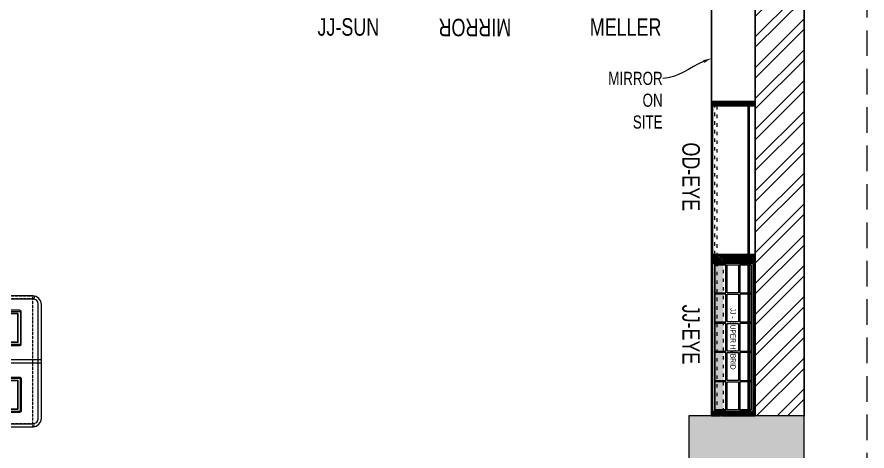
# Model space of a CAD drawing. Header units: feet. Extents: x 2148500 to 2159470, y -6063293 to -6042233.
# Drawn here: x 2154603 to 2159470, y -6054554 to -6052068 of the extents above; entities that cross this region are included whole.
import ezdxf
from ezdxf import colors
from ezdxf.entities.mleader import LeaderData, LeaderLine
from ezdxf.math import Vec2, Vec3

# ---------------------------------------------------------------- set-up
doc = ezdxf.new("R2010")
doc.units = ezdxf.units.FT
doc.header["$LTSCALE"] = 33
doc.header["$MEASUREMENT"] = 0
for name, pattern in [('ACAD_ISO03W100', [30, 12, -18]), ('HIDDEN', [9.525, 6.35, -3.175]), ('HIDDENX2', [0.75, 0.5, -0.25])]:
    doc.linetypes.add(name, pattern=pattern)
for name, color, linetype, lineweight in [('A-COL', 243, 'Continuous', 9), ('beam', 90, 'Continuous', 9), ('column hatch', 5, 'Continuous', 0), ('LENS-DIM', 252, 'Continuous', 5), ('LENS-PARTITION', 21, 'Continuous', 25), ('LENS-TEXT', 31, 'Continuous', 5), ('LENS_TEXT', 31, 'Continuous', 5), ('LK-FF&E FLOOR', 1, 'Continuous', 9), ('LK-FF&E WALL', 1, 'Continuous', 9), ('LN-ELEVATION-1', 81, 'Continuous', 25), ('LN-ELEVATION-2', 103, 'Continuous', 20), ('LN-ELEVATION-3', 125, 'Continuous', 18), ('LN-ELEVATION-4', 145, 'Continuous', 13), ('LN-HATCH', 251, 'Continuous', 0), ('PLANO-TXT', 252, 'Continuous', 5)]:
    doc.layers.add(name, color=color, linetype=linetype, lineweight=lineweight)
doc.layers.add('A-WALL', color=1, linetype='Continuous')
doc.styles.add('LK TXT', font='GILC____.TTF', dxfattribs={"height": 100})
doc.styles.get("Standard").update_dxf_attribs({"font": 'GILC____.TTF'})
pattern_1 = [(45, (4208834.247, 1706614.74), (-4.4901280605, 4.4901280605), [])]
pattern_2 = [(45, (4209134.247, 1706614.74), (-4.4901280605, 4.4901280605), [])]
pattern_3 = [(45, (4210046.375, 1706870.74), (-4.4901280605, 4.4901280605), [])]

# ---------------------------------------------------------------- blocks, each defined once
blk = doc.blocks.new('A$C9ae9df43')
at = {"layer": 'column hatch'}
h = blk.add_hatch(color=8, dxfattribs=at)
h.dxf.hatch_style = 1
h.paths.add_polyline_path([(9208.2, -1424.8), (8548.2, -1424.8), (8548.2, -1764.8), (9208.2, -1764.8)])
h.paths.add_polyline_path([(9208.2, -4764.8), (8548.2, -4764.8), (8548.2, -5104.8), (9208.2, -5104.8)])
h.paths.add_polyline_path([(-481.8, -8144.8), (-1401.8, -8144.8), (-1401.8, -8484.8), (-481.8, -8484.8)])
h.paths.add_polyline_path([(-481.8, -4764.8), (-1401.8, -4764.8), (-1401.8, -5104.8), (-481.8, -5104.8)])
h.paths.add_polyline_path([(-481.8, -1424.8), (-1401.8, -1424.8), (-1401.8, -1764.8), (-481.8, -1764.8)])
h.paths.add_polyline_path([(-691.8, 2155.2), (-1401.8, 2155.2), (-1401.8, 1875.2), (-691.8, 1875.2)])
h.paths.add_polyline_path([(-691.8, -11824.8), (-1401.8, -11824.8), (-1401.8, -12104.8), (-691.8, -12104.8)])
h.paths.add_polyline_path([(4268.2, -11824.8), (3768.2, -11824.8), (3768.2, -12104.8), (4268.2, -12104.8)])
h.paths.add_polyline_path([(9208.2, -11824.8), (8548.2, -11824.8), (8548.2, -12104.8), (9208.2, -12104.8)])
at = {"layer": 'LN-HATCH'}
h = blk.add_hatch(dxfattribs=at)
h.set_pattern_fill('ANSI32', color=256, scale=333, angle=180)
h.set_pattern_definition([(225, (-6061183.86, 5276119.44), (88.2999593, -88.2999593), []), (225, (-6061242.73, 5276119.44), (88.2999593, -88.2999593), [])])
h.paths.add_polyline_path([(2368.2, 7355.2), (-1401.8, 7355.2), (-1401.8, 2155.2), (-1141.8, 2155.2), (-1141.8, 7075.2), (2108.2, 7075.2), (2108.2, 1875.2), (8928.2, 1875.2), (8928.2, 1265.2), (9208.2, 1265.2), (9208.2, 2155.2), (2368.2, 2155.2)])
h.paths.add_polyline_path([(-1141.8, 1875.2), (-1401.8, 1875.2), (-1401.8, -1424.8), (-1141.8, -1424.8)])
h.paths.add_polyline_path([(-1141.8, -1764.8), (-1401.8, -1764.8), (-1401.8, -4764.8), (-1141.8, -4764.8)])
h.paths.add_polyline_path([(-1141.8, -5104.8), (-1401.8, -5104.8), (-1401.8, -8144.8), (-1141.8, -8144.8)])
h.paths.add_polyline_path([(-1141.8, -8484.8), (-1401.8, -8484.8), (-1401.8, -11824.8), (-1141.8, -11824.8)])
h.paths.add_polyline_path([(-1141.8, -12104.8), (-1401.8, -12104.8), (-1401.8, -13484.8), (-1141.8, -13484.8)])
h.paths.add_polyline_path([(9208.2, -8484.8), (8928.2, -8484.8), (8928.2, -11824.8), (9208.2, -11824.8)])
h.paths.add_polyline_path([(9208.2, -5104.8), (8928.2, -5104.8), (8928.2, -8144.8), (9208.2, -8144.8)])
h.paths.add_polyline_path([(9208.2, -1764.8), (8928.2, -1764.8), (8928.2, -4764.8), (9208.2, -4764.8)])
h.paths.add_polyline_path([(9208.2, 965.2), (8928.2, 965.2), (8928.2, -1424.8), (9208.2, -1424.8)])
at = {"layer": 'A-COL'}
blk.add_lwpolyline([(9208.2, -4764.8), (8548.2, -4764.8), (8548.2, -5104.8), (9208.2, -5104.8)], close=True, dxfattribs=at)
at = {"layer": 'A-WALL'}
for p, q in [((8928.2, -4764.8), (8928.2, -1764.8)), ((9208.2, -4764.8), (9208.2, -1764.8))]:
    blk.add_line(p, q, dxfattribs=at)
at = {"layer": 'beam', "linetype": 'HIDDEN', "ltscale": 0.7}
blk.add_line((9568.2, -13484.8), (9568.2, 1875.2), dxfattribs=at)
blk = doc.blocks.new('I-PAD Frame')
at = {"color": 3, "linetype": 'Continuous'}
blk.add_lwpolyline([(357868.7, -232321.1), (358122.7, -232321.1, 0.414214), (358132.7, -232311.1), (358132.7, -232129.1, 0.414214), (358122.7, -232119.1), (357868.7, -232119.1, 0.414214), (357858.7, -232129.1), (357858.7, -232311.1, 0.414214)], format="xyb", close=True, dxfattribs=at)
at = {"color": 3, "linetype": 'Continuous', "lineweight": 25}
blk.add_lwpolyline([(358113.2, -232229.7), (358113.2, -232302.1), (357878.2, -232302.1), (357878.2, -232138.1), (358113.2, -232138.1), (358113.2, -232210.6, 0.327538), (358114.6, -232212.5, -0.733799), (358114.6, -232227.8, 0.327538)], format="xyb", close=True, dxfattribs=at)
blk = doc.blocks.new('Billing Counter 1800')
at = {"color": 5, "linetype": 'HIDDENX2', "ltscale": 0.025}
for p, q in [((-850, -375), (-850, 375)), ((850, -375), (850, 375))]:
    blk.add_line(p, q, dxfattribs=at)
at = {"color": 0, "linetype": 'Continuous'}
for p, q in [((850, 375), (-850, 375)), ((900, -325), (900, 325)), ((-850, -375), (850, -375))]:
    blk.add_line(p, q, dxfattribs=at)
at = {"color": 2, "linetype": 'Continuous'}
blk.add_line((849, -375), (850, -375), dxfattribs=at)
at = {"color": 2, "linetype": 'HIDDENX2', "ltscale": 0.025}
for points in [[(-858, 375), (-437.4, 375), (-437.4, 358), (-858, 358)], [(435.3, 375), (-435.3, 375), (-435.3, 358), (435.3, 358)], [(437.3, 375), (857.9, 375), (857.9, 358), (437.3, 358)], [(-858, -375), (-437.4, -375), (-437.4, -358), (-858, -358)], [(435.3, -375), (-435.3, -375), (-435.3, -358), (435.3, -358)], [(437.3, -375), (857.9, -375), (857.9, -358), (437.3, -358)]]:
    blk.add_lwpolyline(points, close=True, dxfattribs=at)
at = {"color": 5, "linetype": 'Continuous'}
for points in [[(-780.9, 97.3), (-513.9, 97.3), (-513.9, 286.2), (-780.9, 286.2)], [(780.9, 97.3), (513.9, 97.3), (513.9, 286.2), (780.9, 286.2)], [(-780.9, -97.3), (-513.9, -97.3), (-513.9, -286.2), (-780.9, -286.2)], [(780.9, -97.3), (513.9, -97.3), (513.9, -286.2), (780.9, -286.2)]]:
    blk.add_lwpolyline(points, close=True, dxfattribs=at)
at = {"color": 5, "linetype": 'HIDDENX2', "ltscale": 0.025}
blk.add_lwpolyline([(850, 8.5), (-850, 8.5), (-850, -8.5), (850, -8.5)], close=True, dxfattribs=at)
at = {"color": 0, "linetype": 'Continuous'}
for centre, start, end in [((-850, 325), 90, 180), ((850, 325), 0, 90), ((850, -325), 270, 0)]:
    blk.add_arc(centre, 50, start, end, dxfattribs=at)
at = {"layer": 'LN-ELEVATION-2'}
blk.add_line((-900, 325), (-900, -325), dxfattribs=at)
for points in [[(850, 375), (-850, 375, 0.414214), (-900, 325), (-900, -325, 0.414214), (-850, -375), (850, -375, 0.414214), (900, -325), (900, 325, 0.414214)], [(850, 357), (-850, 357, 0.414214), (-882, 325), (-882, -325, 0.414214), (-850, -357), (850, -357, 0.414214), (882, -325), (882, 325, 0.414214)]]:
    blk.add_lwpolyline(points, format="xyb", close=True, dxfattribs=at)
blk.add_lwpolyline([(-900, -8.5), (900, -8.5), (900, 8.5), (-900, 8.5)], close=True, dxfattribs=at)
blk.add_arc((-850, -325), 50, 180, 270, dxfattribs=at)
at = {"color": 2, "linetype": 'Continuous', "xscale": -1, "rotation": 180}
blk.add_blockref('I-PAD Frame', (-358643.2, -232028.4), dxfattribs=at)
at = {"color": 2, "linetype": 'Continuous', "rotation": 180}
blk.add_blockref('I-PAD Frame', (358643.2, -232028.4), dxfattribs=at)
at = {"color": 2, "linetype": 'Continuous'}
blk.add_blockref('I-PAD Frame', (-358643.2, 232028.4), dxfattribs=at)
at = {"color": 2, "linetype": 'Continuous', "xscale": -1}
blk.add_blockref('I-PAD Frame', (358643.2, 232028.4), dxfattribs=at)
at = {"layer": 'LENS-TEXT', "color": 0, "linetype": 'Continuous', "ltscale": 3, "insert": (-7.9, -8.9), "char_height": 100, "attachment_point": 5, "style": 'LK TXT'}
blk.add_mtext_dynamic_manual_height_columns('BILLING COUNTER', width=353.056, gutter_width=0.5, heights=[0], dxfattribs=at)
blk = doc.blocks.new('JJ SH 900')
at = {"layer": 'LN-HATCH', "ltscale": 0.5}
h = blk.add_hatch(dxfattribs=at)
h.set_pattern_fill('ANSI31', color=256, scale=50)
h.paths.add_polyline_path([(-911.8, 0), (-911.8, -190), (-905.8, -190), (-905.8, -200), (-911.8, -200), (-911.8, -244), (-886.8, -244), (-886.8, 0)])
h = blk.add_hatch(dxfattribs=at)
h.set_pattern_fill('ANSI31', color=256, scale=2)
h.set_pattern_definition(pattern_1)
h.paths.add_polyline_path([(-11.8, 0), (-11.8, -190), (-17.8, -190), (-17.8, -200), (-11.8, -200), (-11.8, -244), (-36.8, -244), (-36.8, 0)])
h = blk.add_hatch(dxfattribs=at)
h.set_pattern_fill('ANSI31', color=256, scale=2)
h.set_pattern_definition(pattern_2)
h.paths.add_polyline_path([(-36.8, -40), (-886.8, -40), (-886.8, -34), (-36.8, -34)])
h = blk.add_hatch(dxfattribs=at)
h.set_pattern_fill('ANSI31', color=256, scale=2)
h.set_pattern_definition(pattern_2)
h.paths.add_polyline_path([(-876.8, -244), (-876.8, -250), (-911.8, -250), (-911.8, -244)])
h = blk.add_hatch(dxfattribs=at)
h.set_pattern_fill('ANSI31', color=256, scale=2)
h.set_pattern_definition(pattern_1)
h.paths.add_polyline_path([(-46.8, -244), (-46.8, -250), (-11.8, -250), (-11.8, -244)])
at = {"layer": 'LN-ELEVATION-1', "ltscale": 0.5}
for points in [[(-911.8, 0), (-911.8, -190), (-905.8, -190), (-905.8, -200), (-911.8, -200), (-911.8, -244), (-886.8, -244), (-886.8, 0)], [(-11.8, 0), (-11.8, -190), (-17.8, -190), (-17.8, -200), (-11.8, -200), (-11.8, -244), (-36.8, -244), (-36.8, 0)], [(-36.8, -40), (-886.8, -40), (-886.8, -34), (-36.8, -34)], [(-876.8, -244), (-876.8, -250), (-911.8, -250), (-911.8, -244)], [(-46.8, -244), (-46.8, -250), (-11.8, -250), (-11.8, -244)]]:
    blk.add_lwpolyline(points, close=True, dxfattribs=at)
at = {"layer": 'LN-ELEVATION-3', "ltscale": 0.5}
for p, q in [((-886.8, 0), (-36.8, 0)), ((-876.8, -244), (-46.8, -244)), ((-46.8, -250), (-876.8, -250))]:
    blk.add_line(p, q, dxfattribs=at)
at = {"layer": 'LN-ELEVATION-4', "linetype": 'ACAD_ISO03W100', "ltscale": 0.05}
blk.add_lwpolyline([(-886.8, -220), (-36.8, -220), (-36.8, -232), (-886.8, -232)], close=True, dxfattribs=at)
blk = doc.blocks.new('JJ SHD 900')
h = blk.add_hatch(color=177)
h.dxf.hatch_style = 1
h.paths.add_polyline_path([(875.3, 74), (25.3, 74), (25.3, 24), (875.3, 24)])
at = {"layer": 'LN-HATCH', "ltscale": 0.5}
h = blk.add_hatch(dxfattribs=at)
h.set_pattern_fill('ANSI31', color=256, scale=50)
h.set_pattern_definition([(45, (912.128, 256), (-4.419417, 4.419417), [])])
h.paths.add_polyline_path([(0.3, 256), (0.3, 66), (6.3, 66), (6.3, 56), (0.3, 56), (0.3, 12), (25.3, 12), (25.3, 256)])
h = blk.add_hatch(dxfattribs=at)
h.set_pattern_fill('ANSI31', color=256, scale=2)
h.set_pattern_definition([(45, (4209746.375, 1706870.74), (-4.4901280605, 4.4901280605), [])])
h.paths.add_polyline_path([(900.3, 256), (900.3, 66), (894.3, 66), (894.3, 56), (900.3, 56), (900.3, 12), (875.3, 12), (875.3, 256)])
h = blk.add_hatch(dxfattribs=at)
h.set_pattern_fill('ANSI31', color=256, scale=2)
h.set_pattern_definition(pattern_3)
h.paths.add_polyline_path([(875.3, 216), (25.3, 216), (25.3, 222), (875.3, 222)])
h = blk.add_hatch(dxfattribs=at)
h.set_pattern_fill('ANSI31', color=256, scale=2)
h.set_pattern_definition(pattern_3)
h.paths.add_polyline_path([(35.3, 12), (35.3, 6), (0.3, 6), (0.3, 12)])
h = blk.add_hatch(dxfattribs=at)
h.set_pattern_fill('ANSI31', color=256, scale=2, angle=180)
h.set_pattern_definition([(225, (-7614274.719, -3007784.385), (4.4901280605, -4.4901280605), [])])
h.paths.add_polyline_path([(865.3, 12), (865.3, 6), (900.3, 6), (900.3, 12)])
at = {"layer": 'LN-ELEVATION-1', "ltscale": 0.5}
for points in [[(0.3, 256), (0.3, 66), (6.3, 66), (6.3, 56), (0.3, 56), (0.3, 12), (18.3, 12), (18.3, 256)], [(0.3, 256), (0.3, 66), (6.3, 66), (6.3, 56), (0.3, 56), (0.3, 12), (25.3, 12), (25.3, 256)], [(18.3, 244), (882.3, 244), (882.3, 250), (18.3, 250)], [(900.3, 256), (900.3, 66), (894.3, 66), (894.3, 56), (900.3, 56), (900.3, 12), (875.3, 12), (875.3, 256)], [(900.3, 256), (900.3, 66), (894.3, 66), (894.3, 56), (900.3, 56), (900.3, 12), (882.3, 12), (882.3, 256)], [(875.3, 216), (25.3, 216), (25.3, 222), (875.3, 222)], [(35.3, 12), (35.3, 6), (0.3, 6), (0.3, 12)], [(35.3, 12), (35.3, 6), (0.3, 6), (0.3, 12)], [(865.3, 12), (865.3, 6), (900.3, 6), (900.3, 12)], [(865.3, 12), (865.3, 6), (900.3, 6), (900.3, 12)]]:
    blk.add_lwpolyline(points, close=True, dxfattribs=at)
at = {"layer": 'LN-ELEVATION-2', "ltscale": 0.5}
blk.add_lwpolyline([(35, 232), (865.3, 232), (865.3, 24), (35, 24)], close=True, dxfattribs=at)
at = {"layer": 'LN-ELEVATION-3', "ltscale": 0.5}
for p, q in [((882.3, 256), (18.3, 256)), ((25.3, 256), (875.3, 256)), ((865.3, 12), (35.3, 12)), ((35.3, 12), (865.3, 12)), ((35.3, 6), (865.3, 6)), ((865.3, 6), (35.3, 6))]:
    blk.add_line(p, q, dxfattribs=at)
for points in [[(194.9, 232), (35.3, 232), (35.3, 168), (194.9, 168)], [(362.5, 232), (202.9, 232), (202.9, 168), (362.5, 168)], [(530.1, 232), (370.5, 232), (370.5, 168), (530.1, 168)], [(697.7, 232), (538.1, 232), (538.1, 168), (697.7, 168)], [(865.3, 232), (705.7, 232), (705.7, 168), (865.3, 168)], [(194.9, 96), (35.3, 96), (35.3, 160), (194.9, 160)], [(362.5, 96), (202.9, 96), (202.9, 160), (362.5, 160)], [(530.1, 96), (370.5, 96), (370.5, 160), (530.1, 160)], [(697.7, 96), (538.1, 96), (538.1, 160), (697.7, 160)], [(865.3, 96), (705.7, 96), (705.7, 160), (865.3, 160)], [(194.9, 88), (35.3, 88), (35.3, 24), (194.9, 24)], [(362.5, 88), (202.9, 88), (202.9, 24), (362.5, 24)], [(530.1, 88), (370.5, 88), (370.5, 24), (530.1, 24)], [(697.7, 88), (538.1, 88), (538.1, 24), (697.7, 24)], [(865.3, 88), (705.7, 88), (705.7, 24), (865.3, 24)]]:
    blk.add_lwpolyline(points, close=True, dxfattribs=at)
at = {"layer": 'LN-ELEVATION-4', "linetype": 'ACAD_ISO03W100', "ltscale": 0.05}
for points in [[(875.3, 74), (25.3, 74), (25.3, 24), (875.3, 24)], [(25.3, 36), (875.3, 36), (875.3, 24), (25.3, 24)]]:
    blk.add_lwpolyline(points, close=True, dxfattribs=at)
at = {"ltscale": 0.5, "insert": (282.7, 144), "char_height": 30, "attachment_point": 1}
blk.add_mtext_dynamic_manual_height_columns('\\pt120;JJ - SUPER HYBRID', width=526.835, gutter_width=500, heights=[0], dxfattribs=at)

msp = doc.modelspace()

# ---------------------------------------------------------------- linework, layer by layer
at = {"layer": 'LENS-PARTITION'}
msp.add_lwpolyline([(2158579.8, -6052552.9), (2158829.8, -6052552.9), (2158829.8, -6051812.9), (2158579.8, -6051812.9)], close=True, dxfattribs=at)

# ---------------------------------------------------------------- block references
at = {"layer": 'LENS-DIM', "color": 2}
msp.add_blockref('A$C9ae9df43', (2149901.6, -6049588.1), dxfattribs=at)
at = {"layer": 'LK-FF&E FLOOR'}
msp.add_blockref('Billing Counter 1800', (2153842.6, -6054040.8), dxfattribs=at)
at = {"layer": 'LK-FF&E WALL', "rotation": 270}
for name, p in [('JJ SH 900', (2158829.8, -6053464.7)), ('JJ SHD 900', (2158573.8, -6053452.6))]:
    msp.add_blockref(name, p, dxfattribs=at)

# ---------------------------------------------------------------- texts
at = {"layer": 'LENS_TEXT', "linetype": 'Continuous', "ltscale": 3, "insert": (2157224.3, -6052128), "char_height": 100, "width": 324.474, "attachment_point": 5, "rotation": 180, "style": 'LK TXT'}
msp.add_mtext('{\\C7;MIRROR}', dxfattribs=at)
at = {"layer": 'PLANO-TXT', "linetype": 'Continuous', "ltscale": 3, "char_height": 100, "width": 244.677, "attachment_point": 5, "style": 'LK TXT'}
for s, insert in [('JJ-SUN ', (2156499.8, -6052126.1)), ('MELLER', (2158087.6, -6052126.1))]:
    msp.add_mtext(s, dxfattribs=dict(at, insert=insert))
at = {"layer": 'PLANO-TXT', "linetype": 'Continuous', "ltscale": 3, "char_height": 100, "width": 244.677, "attachment_point": 5, "rotation": 270, "style": 'LK TXT'}
for s, insert in [('OD-EYE ', (2158461.7, -6052983.5)), ('JJ-EYE', (2158461.7, -6053886.7))]:
    msp.add_mtext(s, dxfattribs=dict(at, insert=insert))

# ---------------------------------------------------------------- leaders
at = {"layer": 'LENS-TEXT', "color": 0, "linetype": 'Continuous', "ltscale": 3}
ml = msp.add_multileader_mtext('Standard', dxfattribs=at)
ml.set_content('\\pxqr,t3;{\\C0;MIRROR ON SITE}', color=1)
ml.set_leader_properties(color=256, linetype='ByLayer', lineweight=-1)
ml.build(insert=Vec2(0, 0))
ml.multileader.update_dxf_attribs({"leader_type": 2, "dogleg_length": 0.36, "arrow_head_size": 50})
ctx = ml.context
ctx.base_point, ctx.char_height, ctx.arrow_head_size, ctx.landing_gap_size, ctx.plane_origin, ctx.plane_x_axis, ctx.plane_y_axis = Vec3(2158050, -6052420.2), 75, 50, 0.09, Vec3(2151852.6, -6050753.5), Vec3(0.999999, -0.001097), Vec3(0.001097, 0.999999)
ctx.text_align_type = 2
notes = []
notes.append((ctx, [(1, (1, 1, 0), (2158300.3, -6052420.5), (-0.999999, 0.001097), 0.36, [(1, [(2158579.8, -6052304.7)], 0, [])])]))
ctx.mtext.insert, ctx.mtext.text_direction, ctx.mtext.rotation, ctx.mtext.width, ctx.mtext.alignment, ctx.mtext.flow_direction = Vec3(2158299.9, -6052382.5), Vec3(0.999999, -0.001097), 6.282088, 289.544, 3, 5
for ctx, leaders in notes:
    for number, flags, end, landing, length, lines in leaders:
        leader = LeaderData()
        leader.index, (leader.has_last_leader_line, leader.has_dogleg_vector, leader.attachment_direction) = number, flags
        leader.last_leader_point, leader.dogleg_vector, leader.dogleg_length = Vec3(end), Vec3(landing), length
        for number, points, colour, breaks in lines:
            line = LeaderLine()
            line.index, line.vertices, line.color, line.breaks = number, Vec3.list(points), colors.encode_raw_color(colour), breaks
            leader.lines.append(line)
        ctx.leaders.append(leader)

doc.saveas('drawing.dxf')
